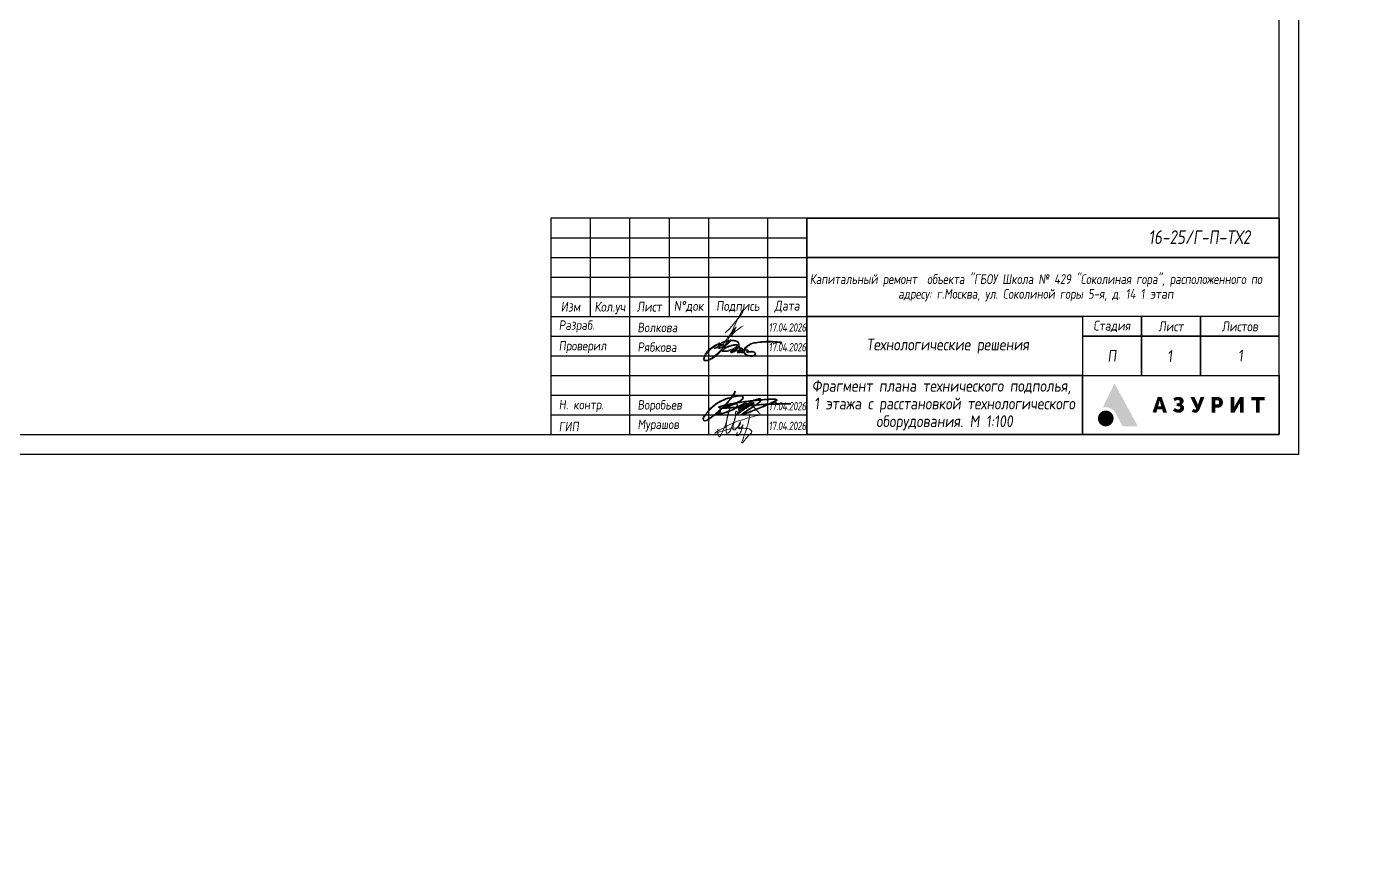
# Model space of a CAD drawing. Header units: millimetres. Extents: x -241391 to 8718866, y 0 to 143518.
# Drawn here: x -190008 to -156282, y 71759 to 92697 of the extents above; entities that cross this region are included whole.
import ezdxf
from ezdxf import colors
from ezdxf.entities.mleader import LeaderData, LeaderLine
from ezdxf.math import Vec2, Vec3

# ---------------------------------------------------------------- set-up
doc = ezdxf.new("R2010")
doc.units = ezdxf.units.MM
doc.header["$MEASUREMENT"] = 0
doc.layers.get('0').update_dxf_attribs({"color": 250, "lineweight": 9})
doc.layers.add('_RAMKA', color=7, linetype='Continuous')
doc.layers.add('layer 1', color=7, linetype='Continuous')
for name, color, linetype, lineweight in [('_STAMP', 250, 'Continuous', 30), ('_TEXT', 189, 'Continuous', 30), ('АР_Отметки', 250, 'Continuous', 15)]:
    doc.layers.add(name, color=color, linetype=linetype, lineweight=lineweight)
doc.layers.add('ПОДПИСИ', color=7, linetype='Continuous', lineweight=9, true_color=0x0052a5)
doc.styles.add('ISOCPEUR', font='isocpeur.ttf', dxfattribs={"width": 0.7})
doc.styles.add('ISOCUPER', font='isocpeur.ttf', dxfattribs={"width": 0.85, "oblique": 7})

# ---------------------------------------------------------------- blocks, each defined once
blk = doc.blocks.new('Логотип Азурит')
at = {"layer": '_STAMP', "linetype": 'Continuous', "true_color": 0x2a3756}
h = blk.add_hatch(color=159, dxfattribs=at)
h.dxf.hatch_style = 1
h.paths.add_polyline_path([(-39.4, 8.5), (-40.02, 9.65), (-40.61, 10.74), (-41.14, 11.7), (-41.62, 12.59), (-41.79, 12.89), (-41.86, 13.01), (-41.91, 12.94), (-41.99, 12.78), (-42.39, 11.96), (-42.77, 11.18), (-43.09, 10.5), (-43.47, 9.72), (-44.18, 8.26), (-44.5, 7.6), (-44.73, 7.14), (-44.85, 6.9), (-44.7, 6.93), (-44.51, 6.95), (-44.27, 6.97), (-44.09, 6.97), (-43.91, 6.96), (-43.74, 6.94), (-43.56, 6.91), (-43.39, 6.87), (-43.22, 6.81), (-43.05, 6.75), (-42.89, 6.68), (-42.73, 6.59), (-42.58, 6.5), (-42.43, 6.4), (-42.29, 6.29), (-42.15, 6.17), (-42.03, 6.04), (-41.91, 5.91), (-41.79, 5.77), (-41.72, 5.65), (-41.63, 5.5), (-41.3, 4.9), (-41.02, 4.39), (-40.57, 3.56), (-40.05, 2.59), (-39.78, 2.11), (-37.86, 2.11), (-36.5, 2.11), (-35.94, 2.12), (-36.48, 3.13), (-36.82, 3.75), (-37.16, 4.37), (-37.67, 5.33), (-38.2, 6.3), (-38.54, 6.93), (-38.87, 7.53)])
h = blk.add_hatch(color=159, dxfattribs=at)
h.dxf.hatch_style = 1
h.paths.add_polyline_path([(-29.3, 7.88), (-29.63, 8.84), (-29.86, 9.53), (-30.37, 9.54), (-30.87, 9.54), (-30.93, 9.38), (-31.26, 8.4), (-31.64, 7.27), (-31.97, 6.31), (-32.19, 5.64), (-32.05, 5.63), (-31.71, 5.62), (-31.23, 5.62), (-31.11, 6.03), (-30.99, 6.44), (-30.37, 6.44), (-29.75, 6.44), (-29.63, 6.03), (-29.52, 5.62), (-29.03, 5.62), (-28.54, 5.62), (-28.6, 5.8), (-28.93, 6.79)])
h.paths.add_polyline_path([(-30.77, 7.21), (-30.74, 7.31), (-30.56, 7.93), (-30.43, 8.43), (-30.39, 8.59), (-30.37, 8.65), (-30.35, 8.64), (-30.31, 8.45), (-30.22, 8.08), (-30.11, 7.66), (-30.01, 7.33), (-29.97, 7.21), (-30.37, 7.21)], flags=16)
h = blk.add_hatch(color=159, dxfattribs=at)
h.dxf.hatch_style = 1
h.paths.add_polyline_path([(-24.39, 7.35), (-24.47, 7.43), (-24.56, 7.5), (-24.66, 7.56), (-24.81, 7.65), (-24.74, 7.69), (-24.65, 7.75), (-24.55, 7.86), (-24.45, 7.97), (-24.38, 8.09), (-24.35, 8.18), (-24.32, 8.25), (-24.31, 8.34), (-24.3, 8.45), (-24.3, 8.65), (-24.31, 8.73), (-24.34, 8.82), (-24.41, 8.99), (-24.51, 9.14), (-24.63, 9.28), (-24.78, 9.39), (-24.95, 9.48), (-25.13, 9.55), (-25.34, 9.59), (-25.56, 9.6), (-25.74, 9.6), (-25.91, 9.58), (-26.08, 9.55), (-26.23, 9.51), (-26.39, 9.46), (-26.53, 9.39), (-26.67, 9.32), (-26.8, 9.23), (-26.9, 9.15), (-26.81, 8.98), (-26.64, 8.66), (-26.54, 8.5), (-26.51, 8.5), (-26.46, 8.54), (-26.35, 8.61), (-26.21, 8.67), (-26.07, 8.73), (-25.93, 8.77), (-25.82, 8.79), (-25.72, 8.79), (-25.62, 8.79), (-25.53, 8.76), (-25.46, 8.73), (-25.39, 8.68), (-25.34, 8.62), (-25.3, 8.55), (-25.26, 8.45), (-25.26, 8.36), (-25.27, 8.27), (-25.32, 8.18), (-25.36, 8.13), (-25.39, 8.08), (-25.44, 8.05), (-25.49, 8.02), (-25.63, 7.99), (-25.84, 7.98), (-26.1, 7.97), (-26.1, 7.6), (-26.1, 7.24), (-25.78, 7.23), (-25.54, 7.21), (-25.45, 7.2), (-25.38, 7.18), (-25.33, 7.15), (-25.28, 7.12), (-25.25, 7.08), (-25.21, 7.02), (-25.19, 6.96), (-25.17, 6.9), (-25.17, 6.76), (-25.18, 6.7), (-25.2, 6.64), (-25.23, 6.58), (-25.26, 6.53), (-25.31, 6.49), (-25.37, 6.45), (-25.44, 6.43), (-25.52, 6.41), (-25.69, 6.39), (-25.78, 6.39), (-25.87, 6.41), (-26, 6.45), (-26.16, 6.51), (-26.3, 6.6), (-26.43, 6.69), (-26.53, 6.76), (-26.77, 6.45), (-26.93, 6.26), (-26.97, 6.2), (-26.98, 6.15), (-26.97, 6.11), (-26.94, 6.07), (-26.82, 5.97), (-26.62, 5.84), (-26.41, 5.73), (-26.19, 5.65), (-25.97, 5.59), (-25.78, 5.57), (-25.53, 5.57), (-25.3, 5.58), (-25.12, 5.61), (-24.99, 5.65), (-24.87, 5.71), (-24.75, 5.78), (-24.64, 5.85), (-24.54, 5.94), (-24.45, 6.03), (-24.37, 6.13), (-24.31, 6.23), (-24.25, 6.37), (-24.21, 6.51), (-24.2, 6.66), (-24.2, 6.82), (-24.21, 6.94), (-24.24, 7.06), (-24.28, 7.16), (-24.33, 7.26)])
h = blk.add_hatch(color=159, dxfattribs=at)
h.dxf.hatch_style = 1
h.paths.add_polyline_path([(-19.61, 8.04), (-19.36, 8.68), (-19.14, 9.22), (-19.03, 9.53), (-19.17, 9.54), (-19.52, 9.54), (-20.02, 9.54), (-20.05, 9.44), (-20.31, 8.65), (-20.59, 7.81), (-20.63, 7.68), (-20.66, 7.62), (-20.67, 7.61), (-20.7, 7.67), (-20.82, 7.97), (-21.01, 8.4), (-21.34, 9.1), (-21.54, 9.54), (-22.06, 9.54), (-22.58, 9.54), (-22.4, 9.17), (-21.88, 8.17), (-21.32, 7.06), (-21.11, 6.63), (-21.09, 6.56), (-21.1, 6.52), (-21.15, 6.45), (-21.21, 6.41), (-21.28, 6.38), (-21.37, 6.37), (-21.45, 6.37), (-21.55, 6.39), (-21.64, 6.43), (-21.74, 6.49), (-21.82, 6.53), (-21.86, 6.49), (-21.92, 6.39), (-22.11, 6.05), (-22.23, 5.85), (-22.18, 5.81), (-22.08, 5.75), (-21.95, 5.69), (-21.81, 5.63), (-21.69, 5.59), (-21.51, 5.57), (-21.31, 5.57), (-21.12, 5.59), (-20.97, 5.62), (-20.88, 5.66), (-20.79, 5.71), (-20.71, 5.77), (-20.63, 5.84), (-20.56, 5.93), (-20.48, 6.02), (-20.35, 6.23), (-20.28, 6.35), (-20.21, 6.51), (-19.92, 7.25)])
h = blk.add_hatch(color=159, dxfattribs=at)
h.dxf.hatch_style = 1
h.paths.add_polyline_path([(-14.46, 7.53), (-14.41, 7.64), (-14.37, 7.74), (-14.33, 7.96), (-14.31, 8.19), (-14.32, 8.41), (-14.37, 8.63), (-14.45, 8.83), (-14.5, 8.93), (-14.55, 9.02), (-14.62, 9.1), (-14.69, 9.18), (-14.81, 9.29), (-14.92, 9.37), (-15.06, 9.43), (-15.21, 9.49), (-15.33, 9.52), (-15.49, 9.53), (-16.3, 9.54), (-17.21, 9.54), (-17.21, 7.58), (-17.21, 5.62), (-16.73, 5.62), (-16.25, 5.62), (-16.25, 6.23), (-16.25, 6.83), (-15.87, 6.83), (-15.58, 6.84), (-15.35, 6.86), (-15.17, 6.91), (-14.99, 6.98), (-14.83, 7.08), (-14.69, 7.2), (-14.56, 7.36)])
h.paths.add_polyline_path([(-15.6, 7.68), (-15.67, 7.66), (-15.95, 7.66), (-16.25, 7.66), (-16.25, 8.2), (-16.25, 8.74), (-15.93, 8.73), (-15.64, 8.72), (-15.57, 8.7), (-15.51, 8.67), (-15.42, 8.6), (-15.35, 8.51), (-15.32, 8.45), (-15.3, 8.39), (-15.29, 8.19), (-15.29, 8.07), (-15.3, 8), (-15.32, 7.94), (-15.35, 7.88), (-15.39, 7.82), (-15.43, 7.78), (-15.53, 7.71)], flags=16)
h = blk.add_hatch(color=159, dxfattribs=at)
h.dxf.hatch_style = 1
h.paths.add_polyline_path([(-10.09, 7.82), (-9.98, 8.03), (-9.94, 8.12), (-9.95, 7.93), (-9.96, 7.49), (-9.97, 6.69), (-9.97, 5.62), (-9.5, 5.62), (-9.04, 5.62), (-9.04, 7.58), (-9.04, 9.54), (-9.51, 9.54), (-9.99, 9.54), (-10.36, 8.91), (-10.84, 8.1), (-11.03, 7.78), (-11.26, 7.34), (-11.37, 7.13), (-11.42, 7.05), (-11.41, 7.31), (-11.39, 7.78), (-11.39, 8.55), (-11.39, 9.54), (-11.86, 9.54), (-12.34, 9.54), (-12.34, 7.58), (-12.34, 5.62), (-11.86, 5.62), (-11.37, 5.62), (-11.18, 5.95), (-10.61, 6.89), (-10.31, 7.42)])
h = blk.add_hatch(color=159, dxfattribs=at)
h.dxf.hatch_style = 1
h.paths.add_polyline_path([(-3.74, 9.14), (-3.74, 9.54), (-5.42, 9.54), (-7.09, 9.54), (-7.09, 9.14), (-7.09, 8.74), (-6.5, 8.74), (-5.9, 8.74), (-5.9, 7.18), (-5.9, 5.62), (-5.43, 5.62), (-4.95, 5.62), (-4.95, 7.18), (-4.95, 8.74), (-4.35, 8.74), (-3.74, 8.74)])
at = {"layer": '_STAMP', "linetype": 'Continuous', "true_color": 0x1447b7}
h = blk.add_hatch(color=162, dxfattribs=at)
h.dxf.hatch_style = 1
h.paths.add_polyline_path([(-42.09, 4.22), (-42.11, 4.4), (-42.15, 4.58), (-42.2, 4.76), (-42.27, 4.93), (-42.35, 5.1), (-42.45, 5.26), (-42.57, 5.41), (-42.7, 5.55), (-42.8, 5.64), (-42.91, 5.72), (-43.14, 5.86), (-43.38, 5.97), (-43.63, 6.05), (-43.89, 6.09), (-44.15, 6.1), (-44.42, 6.07), (-44.55, 6.04), (-44.68, 6.01), (-44.87, 5.94), (-45.05, 5.85), (-45.22, 5.74), (-45.37, 5.62), (-45.51, 5.49), (-45.63, 5.35), (-45.75, 5.19), (-45.84, 5.03), (-45.92, 4.85), (-45.98, 4.67), (-46.03, 4.49), (-46.06, 4.29), (-46.07, 4.1), (-46.05, 3.9), (-46.02, 3.7), (-45.97, 3.51), (-45.92, 3.37), (-45.87, 3.24), (-45.8, 3.11), (-45.72, 2.99), (-45.64, 2.88), (-45.54, 2.77), (-45.44, 2.67), (-45.33, 2.57), (-45.22, 2.49), (-45.1, 2.41), (-44.98, 2.34), (-44.85, 2.28), (-44.72, 2.22), (-44.58, 2.18), (-44.44, 2.15), (-44.3, 2.13), (-44.05, 2.12), (-43.8, 2.14), (-43.57, 2.19), (-43.34, 2.26), (-43.12, 2.37), (-42.92, 2.5), (-42.73, 2.65), (-42.56, 2.83), (-42.44, 2.99), (-42.34, 3.15), (-42.26, 3.32), (-42.19, 3.49), (-42.14, 3.67), (-42.11, 3.85), (-42.09, 4.03)])
blk = doc.blocks.new('Мурашов АВ')
at = {"layer": 'ПОДПИСИ'}
for points in [[(44396.88, 26784.99), (44396.72, 26783.99), (44396.54, 26783.2), (44396.2, 26782.04), (44395.85, 26781.03), (44395.46, 26779.92), (44395.35, 26779.44), (44395.9, 26779.97), (44396.5, 26780.75), (44397.25, 26781.62), (44396.94, 26782), (44395.99, 26782.22), (44394.93, 26782.34), (44392.66, 26781.98), (44391.09, 26781.54), (44390.24, 26781.32), (44391.66, 26782.22), (44393.26, 26783.04), (44395.26, 26783.81), (44396.73, 26784.24), (44398.22, 26784.65), (44398.82, 26784.91), (44398.65, 26785.14), (44396.89, 26787.11)], [(44390.79, 26782.08), (44390.79, 26781.37), (44390.79, 26781.09), (44390.95, 26780.73), (44391.12, 26780.63), (44391.27, 26780.84), (44391.79, 26781.87), (44393.05, 26786.06), (44392.37, 26782.86), (44392.37, 26781.85), (44392.37, 26781.56), (44392.52, 26781.29), (44392.8, 26781.39), (44393.45, 26782.57), (44393.85, 26783.52), (44394.23, 26784.67), (44394.44, 26785.36), (44394.29, 26785.48), (44394.11, 26784.65), (44393.79, 26783.19), (44393.65, 26782.37), (44393.65, 26782.06), (44394.05, 26781.97), (44394.29, 26782.18), (44395.09, 26783.35), (44395.09, 26783.44), (44394.74, 26782.4), (44394.87, 26782.15), (44395.25, 26782.4), (44395.57, 26782.92), (44395.27, 26781.92), (44394.95, 26781.2), (44394.58, 26780.84), (44394.35, 26780.84), (44394.53, 26781.46)]]:
    blk.add_spline(points, degree=3, dxfattribs=at)
blk = doc.blocks.new('Воробьев')
at = {"color": 0}
for points in [[(9, 6.23), (8.81, 5.8), (8.47, 5.27), (8.06, 4.65), (7.64, 4.14), (7.22, 3.56), (6.72, 3.01), (6.11, 2.31), (5.34, 1.61), (4.69, 1), (3.94, 0.4), (3.23, -0.16), (2.53, -0.65), (1.89, -1.09), (1.34, -1.28), (1.02, -1.07), (0.94, -0.69), (1.15, -0.19), (1.44, 0.22), (1.96, 0.94), (2.46, 1.52), (2.89, 1.97), (3.29, 2.38), (3.79, 2.78), (4.4, 3.2), (5.19, 3.67), (5.98, 4.05), (6.55, 4.3), (7.29, 4.56), (7.91, 4.74), (8.67, 4.94), (9.55, 5.11), (10.18, 5.19), (10.76, 5.1), (10.97, 4.89), (10.94, 4.46), (10.66, 4.11), (10.33, 3.82), (9.6, 3.39), (8.89, 3.03), (8.22, 2.76), (7.46, 2.41), (6.88, 2.19), (6.5, 2.15), (6.49, 2.23), (6.75, 2.44), (7.37, 2.71), (8.05, 2.96), (8.6, 3.07), (9.07, 3.1), (9.42, 3.03), (9.52, 2.83), (9.47, 2.44), (9.3, 2.18), (8.99, 1.9), (8.61, 1.65), (8.09, 1.43), (7.11, 1.04), (6.25, 0.73), (5.34, 0.49), (4.81, 0.42), (4.32, 0.49), (4.32, 0.67), (4.44, 0.76), (4.61, 0.86), (5.42, 1.09)], [(9.07, 6.13), (8.88, 5.69), (8.54, 5.16), (8.13, 4.55), (7.71, 4.04), (7.29, 3.45), (6.79, 2.9), (6.18, 2.21), (5.41, 1.5), (4.76, 0.9), (4, 0.29), (3.3, -0.27), (2.6, -0.76), (1.96, -1.19), (1.41, -1.38), (1.09, -1.18), (1.01, -0.79), (1.22, -0.29), (1.51, 0.12), (2.03, 0.83), (2.53, 1.42), (2.96, 1.86), (3.36, 2.27), (3.86, 2.67), (4.47, 3.1), (5.26, 3.56), (6.05, 3.95), (6.62, 4.2), (7.36, 4.46), (7.98, 4.63), (8.74, 4.84), (9.62, 5), (10.25, 5.09), (10.83, 5), (11.04, 4.78), (11.01, 4.35), (10.73, 4), (10.4, 3.71), (9.67, 3.29), (8.96, 2.92), (8.29, 2.65), (7.53, 2.31), (6.95, 2.09), (6.57, 2.04), (6.56, 2.12), (6.82, 2.34), (7.44, 2.61), (8.12, 2.86), (8.67, 2.96), (9.14, 3), (9.49, 2.92), (9.59, 2.73), (9.54, 2.34), (9.37, 2.08), (9.06, 1.8), (8.68, 1.55), (8.16, 1.32), (7.18, 0.93), (6.32, 0.63), (5.41, 0.38), (4.88, 0.32), (4.39, 0.39), (4.39, 0.56), (4.51, 0.66), (4.68, 0.76), (5.49, 0.98)]]:
    blk.add_spline(points, degree=3, dxfattribs=at)
for points in [[(23.09, 3.04), (19.6, 2.99), (16.88, 2.95), (15.26, 2.8), (13.68, 2.68), (11.9, 2.53), (10.74, 2.41), (9.29, 2.14), (7.52, 2.04), (6.46, 1.95), (5.89, 1.94), (5.28, 1.96), (4.94, 2.06), (4.85, 2.22), (4.95, 2.31), (5.22, 2.4), (5.81, 2.6), (6.31, 2.74), (6.95, 2.9), (7.74, 3.05), (9.12, 3.32), (11.12, 3.63), (12.77, 3.84), (14.84, 4.04), (16.43, 4.21), (17.58, 4.27), (18.78, 4.34), (19.26, 4.28), (19.55, 4.19), (19.63, 4.04), (19.5, 3.92), (19.23, 3.75), (18.51, 3.41), (17.75, 3.07), (16.46, 2.49), (15.49, 2.1), (14.61, 1.73), (13.82, 1.42), (13.18, 1.2), (12.55, 0.9), (11.86, 0.65), (11.27, 0.44), (10.95, 0.4), (10.83, 0.43), (10.84, 0.49), (10.93, 0.59), (11.35, 0.85), (11.85, 1.24), (12.69, 1.78), (13.15, 2.09), (13.75, 2.47), (14.58, 3.04), (15.03, 3.38), (15.41, 3.75), (15.63, 4.03), (15.6, 4.2), (15.48, 4.27), (15.14, 4.32), (14.86, 4.24), (14.51, 4.16), (14.21, 4.04), (13.45, 3.79), (13.02, 3.58), (12.51, 3.22), (11.86, 2.75), (11.26, 2.22), (10.74, 1.69), (10.22, 1.14), (9.48, 0.44), (9.91, 0.77), (10.4, 1.13), (10.94, 1.5), (11.68, 1.99), (13.09, 2.87), (13.46, 3.15), (13.93, 3.43), (13.64, 3.3), (13.14, 3.07), (12.58, 2.83), (12.04, 2.58), (10.84, 2.06), (10.51, 1.91), (10.03, 1.87), (9.83, 2.07), (10.16, 2.37), (10.72, 2.68), (11.51, 3.12), (11.91, 3.2), (12.37, 3.24), (12.59, 3.05), (12.34, 2.77), (11.77, 2.09), (11.32, 1.81), (10.87, 1.54), (10.48, 1.35), (10.03, 1.33), (9.92, 1.56), (10.05, 1.81), (10.29, 2.09), (10.63, 2.48), (11.01, 2.79), (11.56, 3.15), (11.75, 3.24), (11, 2.99), (10.23, 2.6), (9.88, 2.39), (9.2, 1.91)], [(23.16, 2.93), (19.67, 2.89), (16.95, 2.84), (15.33, 2.7), (13.75, 2.58), (11.97, 2.43), (10.81, 2.31), (9.36, 2.04), (7.59, 1.93), (6.53, 1.85), (5.96, 1.84), (5.35, 1.86), (5.01, 1.96), (4.92, 2.11), (5.02, 2.2), (5.29, 2.3), (5.88, 2.5), (6.38, 2.64), (7.02, 2.8), (7.81, 2.95), (9.19, 3.22), (11.19, 3.52), (12.84, 3.73), (14.91, 3.94), (16.5, 4.11), (17.65, 4.16), (18.85, 4.23), (19.33, 4.18), (19.62, 4.08), (19.7, 3.94), (19.57, 3.82), (19.3, 3.65), (18.58, 3.3), (17.82, 2.97), (16.53, 2.39), (15.56, 1.99), (14.68, 1.63), (13.89, 1.32), (13.25, 1.09), (12.62, 0.79), (11.93, 0.54), (11.34, 0.33), (11.02, 0.3), (10.9, 0.32), (10.91, 0.39), (11, 0.48), (11.42, 0.75), (11.92, 1.13), (12.75, 1.68), (13.22, 1.98), (13.82, 2.37), (14.65, 2.93), (15.1, 3.28), (15.48, 3.65), (15.7, 3.93), (15.67, 4.1), (15.55, 4.17), (15.21, 4.22), (14.93, 4.14), (14.58, 4.06), (14.28, 3.93), (13.52, 3.68), (13.09, 3.47), (12.58, 3.12), (11.93, 2.65), (11.33, 2.11), (10.81, 1.58), (10.29, 1.03), (9.55, 0.33), (9.98, 0.66), (10.47, 1.03), (11.01, 1.4), (11.75, 1.89), (13.16, 2.77), (13.53, 3.04), (14, 3.32), (13.71, 3.19), (13.21, 2.96), (12.65, 2.73), (12.11, 2.48), (10.91, 1.95), (10.58, 1.8), (10.1, 1.76), (9.9, 1.96), (10.23, 2.26), (10.79, 2.58), (11.58, 3.02), (11.98, 3.1), (12.44, 3.13), (12.66, 2.95), (12.41, 2.67), (11.84, 1.99), (11.39, 1.7), (10.94, 1.43), (10.55, 1.24), (10.1, 1.23), (9.99, 1.46), (10.12, 1.71), (10.36, 1.99), (10.7, 2.37), (11.08, 2.68), (11.63, 3.05), (11.82, 3.14), (11.07, 2.89), (10.3, 2.49), (9.95, 2.28), (9.27, 1.8)]]:
    blk.add_open_spline(points, degree=3, dxfattribs=at)
blk = doc.blocks.new('подпись Липавская')
at = {"color": 162, "lineweight": 18, "true_color": 0x0034d1}
for points, knots in [([(2.37, -0.61), (1.93, -1.07), (1.46, -1.51), (0.61, -2.25), (0.23, -2.6), (-0.45, -3.08), (-0.76, -3.26), (-1.48, -3.58), (-1.87, -3.75), (-2.42, -3.82), (-2.61, -3.83), (-2.92, -3.65), (-3.01, -3.49), (-3.06, -3.21), (-3.05, -3.07), (-2.98, -2.62), (-2.87, -2.34), (-2.63, -1.87), (-2.49, -1.67), (-2, -1.05), (-1.62, -0.65), (-0.81, 0.06), (-0.37, 0.37), (0.56, 0.91), (1.02, 1.16), (1.57, 1.42), (1.63, 1.45), (1.7, 1.47)], [1.927995, 1.927995, 1.927995, 1.927995, 2.162861, 2.162861, 2.342684, 2.342684, 2.481252, 2.481252, 2.589465, 2.589465, 2.644352, 2.644352, 2.684993, 2.684993, 2.725633, 2.725633, 2.816518, 2.816518, 2.907403, 2.907403, 3.101021, 3.101021, 3.294638, 3.294638, 3.488255, 3.488255, 3.514244, 3.514244, 3.514244, 3.514244]), ([(1.46, 0.08), (1.6, 0.1), (1.76, 0.13), (2.01, 0.2), (2.14, 0.26), (2.5, 0.44), (2.74, 0.61), (2.99, 0.75)], [0.9055552, 0.9055552, 0.9055552, 0.9055552, 0.9629326, 0.9629326, 1.02031, 1.02031, 1.1239395, 1.1239395, 1.1239395, 1.1239395]), ([(6.84, 0.34), (6.58, 0.12), (6.33, -0.04), (5.81, -0.33), (5.54, -0.46), (4.98, -0.69), (4.7, -0.8), (4.23, -0.95), (4.03, -1.01), (3.61, -1.08), (3.41, -1.1), (3.01, -1.11), (2.83, -1.1), (2.6, -1.04), (2.51, -1.02), (2.36, -0.84), (2.35, -0.7), (2.37, -0.61)], [4.3062538, 4.3062538, 4.3062538, 4.3062538, 4.4138757, 4.4138757, 4.5214976, 4.5214976, 4.6291196, 4.6291196, 4.7090277, 4.7090277, 4.7729116, 4.7729116, 4.8231548, 4.8231548, 4.8495834, 4.8495834, 4.87234, 4.87234, 4.87234, 4.87234]), ([(2.79, -0.18), (3.14, 0.06), (3.63, 0.29), (4.33, 0.59), (4.6, 0.68), (5.21, 0.85), (5.56, 0.93), (6.22, 0.99), (6.48, 1.02), (6.76, 0.98)], [4.9347748, 4.9347748, 4.9347748, 4.9347748, 5.0568055, 5.0568055, 5.1788362, 5.1788362, 5.3146558, 5.3146558, 5.3908243, 5.3908243, 5.3908243, 5.3908243]), ([(5.14, 2.26), (5.54, 2.27), (5.95, 2.22), (6.53, 2.02), (6.74, 1.95), (7.15, 1.63), (7.3, 1.35), (7.27, 0.96), (7.25, 0.86), (7.21, 0.78)], [3.9400756, 3.9400756, 3.9400756, 3.9400756, 4.077799, 4.077799, 4.1515227, 4.1515227, 4.2252463, 4.2252463, 4.2499379, 4.2499379, 4.2499379, 4.2499379]), ([(7.21, 0.78), (7.3, 0.68), (7.34, 0.53), (7.34, 0.29), (7.31, 0.18), (7.26, 0.04), (7.24, 0.01), (7.23, -0.02)], [5.43291642, 5.43291642, 5.43291642, 5.43291642, 5.46279586, 5.46279586, 5.4926753, 5.4926753, 5.50331351, 5.50331351, 5.50331351, 5.50331351]), ([(7.23, -0.02), (7.35, -0.01), (7.48, 0), (7.78, 0), (7.98, 0), (8.21, -0.2), (8.27, -0.27), (8.3, -0.38)], [6.0978529, 6.0978529, 6.0978529, 6.0978529, 6.1425729, 6.1425729, 6.1872929, 6.1872929, 6.2036694, 6.2036694, 6.2036694, 6.2036694]), ([(8.67, -0.52), (8.85, -0.06), (9.18, 0.26), (9.85, 0.8), (10.2, 1.06), (11, 1.42), (11.43, 1.52), (12.71, 1.74), (13.56, 1.84), (15.05, 1.91), (15.67, 1.94), (16.76, 1.92), (17.19, 1.87), (18.04, 1.81), (18.47, 1.79), (19.16, 1.73), (19.41, 1.7), (19.66, 1.67)], [7.769656, 7.769656, 7.769656, 7.769656, 7.921996, 7.921996, 8.074335, 8.074335, 8.226675, 8.226675, 8.542229, 8.542229, 8.775159, 8.775159, 8.93404, 8.93404, 9.09292, 9.09292, 9.186254, 9.186254, 9.186254, 9.186254]), ([(6.65, -0.67), (6.5, -0.78), (6.39, -0.88), (6.01, -1.12), (5.72, -1.26), (5.37, -1.38), (5.29, -1.4), (5.16, -1.43), (5.12, -1.44), (5.03, -1.44), (4.98, -1.44), (4.85, -1.35), (4.79, -1.25), (4.79, -1.1), (4.82, -1.05), (4.86, -1), (4.87, -0.98), (4.93, -0.92), (4.98, -0.88), (5.14, -0.76), (5.26, -0.68), (5.47, -0.57), (5.56, -0.52), (5.85, -0.4), (6.04, -0.35), (6.28, -0.28), (6.34, -0.25), (6.41, -0.23)], [5.5967371, 5.5967371, 5.5967371, 5.5967371, 5.6654435, 5.6654435, 5.7341498, 5.7341498, 5.7599769, 5.7599769, 5.7754743, 5.7754743, 5.7848694, 5.7848694, 5.7920528, 5.7920528, 5.7992363, 5.7992363, 5.8064198, 5.8064198, 5.8255794, 5.8255794, 5.8652806, 5.8652806, 5.9049817, 5.9049817, 5.9720452, 5.9720452, 5.9983972, 5.9983972, 5.9983972, 5.9983972]), ([(7.72, -1.23), (7.66, -1.27), (7.58, -1.33), (7.39, -1.42), (7.27, -1.45), (7.09, -1.47), (7.05, -1.47), (6.94, -1.44), (6.87, -1.42), (6.76, -1.27), (6.76, -1.16), (6.79, -1.05), (6.81, -1.02), (6.87, -0.93), (6.91, -0.89), (7.05, -0.77), (7.13, -0.72), (7.39, -0.59), (7.56, -0.53), (7.74, -0.49)], [6.3030834, 6.3030834, 6.3030834, 6.3030834, 6.3311025, 6.3311025, 6.3581066, 6.3581066, 6.3684891, 6.3684891, 6.3749758, 6.3749758, 6.3814625, 6.3814625, 6.3879491, 6.3879491, 6.4022384, 6.4022384, 6.4305971, 6.4305971, 6.4944159, 6.4944159, 6.4944159, 6.4944159]), ([(8.55, -1.23), (8.5, -1.29), (8.43, -1.34), (8.28, -1.41), (8.21, -1.44), (8.08, -1.46), (8.02, -1.46), (7.89, -1.43), (7.82, -1.41), (7.74, -1.3), (7.73, -1.26), (7.72, -1.23)], [6.63437936, 6.63437936, 6.63437936, 6.63437936, 6.65591892, 6.65591892, 6.6718971, 6.6718971, 6.68234273, 6.68234273, 6.6889962, 6.6889962, 6.69151939, 6.69151939, 6.69151939, 6.69151939]), ([(9.71, -1.1), (9.91, -1.1), (10.28, -1.03), (10.96, -0.96), (11.27, -0.96), (11.76, -1.18), (11.95, -1.4), (12.06, -1.84), (12.03, -2.05), (11.81, -2.33), (11.65, -2.4), (11.34, -2.49), (11.16, -2.51), (10.64, -2.52), (10.29, -2.47), (9.75, -2.34), (9.53, -2.25), (9.08, -2.02), (8.85, -1.89), (8.62, -1.53), (8.57, -1.38), (8.55, -1.23)], [7.0162906, 7.0162906, 7.0162906, 7.0162906, 7.0993883, 7.0993883, 7.1824861, 7.1824861, 7.2545595, 7.2545595, 7.301037, 7.301037, 7.3475144, 7.3475144, 7.3939919, 7.3939919, 7.486045, 7.486045, 7.578098, 7.578098, 7.6546435, 7.6546435, 7.6967383, 7.6967383, 7.6967383, 7.6967383]), ([(9.15, -0.62), (9.24, -0.59), (9.32, -0.56), (9.46, -0.53), (9.5, -0.52), (9.64, -0.54), (9.74, -0.59), (9.83, -0.76), (9.82, -0.84), (9.8, -0.93), (9.78, -0.96), (9.75, -1.03), (9.73, -1.06), (9.71, -1.1)], [6.85701628, 6.85701628, 6.85701628, 6.85701628, 6.88166544, 6.88166544, 6.8944683, 6.8944683, 6.90289754, 6.90289754, 6.91132677, 6.91132677, 6.91975601, 6.91975601, 6.93200035, 6.93200035, 6.93200035, 6.93200035])]:
    blk.add_open_spline(points, degree=3, knots=knots, dxfattribs=at)
blk.add_spline([(0, 0), (0, -0.14), (0.26, -0.17), (0.83, 0.02), (1.36, 0.3), (1.92, 0.61), (2.35, 0.91), (2.68, 1.21), (2.91, 1.49), (3.01, 1.7), (3.01, 1.9), (2.67, 1.85), (2.36, 1.68), (1.85, 1.28), (1.51, 0.96), (1.2, 0.55), (1.09, 0.13), (1.2, -0.11), (1.56, -0.15), (2.11, -0.01), (2.49, 0.17), (2.94, 0.45), (3.46, 0.73), (4.07, 1.22), (4.6, 1.8), (4.81, 2.09), (4.91, 2.34), (4.48, 2.06), (4.06, 1.66), (3.75, 1.3), (3.13, 0.53), (2.44, -0.2), (1.67, -0.98), (0.73, -1.82), (-0.12, -2.54), (-1.4, -3.28), (-2.74, -3.44), (-2.71, -2.64), (-2.3, -1.84), (-1.58, -0.98), (-0.54, -0.06), (0.97, 0.85), (2.02, 1.34), (3.46, 1.76), (4.89, 2), (5.88, 1.96), (6.51, 1.76), (6.92, 1.47), (7.04, 1.07), (6.59, 0.45), (5.68, -0.11), (4.4, -0.64), (3.35, -0.86), (2.63, -0.78), (3.8, 0.1), (4.9, 0.51), (6.34, 0.75), (7.08, 0.54), (7.01, 0.1), (6.81, -0.2), (6.42, -0.53), (5.95, -0.87), (5.04, -1.16), (5.37, -0.9), (5.65, -0.75), (5.89, -0.65), (6.21, -0.55), (6.88, -0.34), (7.57, -0.24), (8.03, -0.36), (8.06, -0.43), (8.02, -0.61), (7.66, -0.97), (7.29, -1.19), (7, -1.19), (7.15, -1), (7.39, -0.86), (7.8, -0.72), (8.15, -0.65), (8.39, -0.63), (8.53, -0.73), (8.39, -1.06), (8.2, -1.18), (7.96, -1.18), (8.02, -1.04), (8.18, -0.94), (8.72, -0.9), (9.04, -0.9), (9.57, -0.8), (9.45, -1.1), (10.76, -1.23), (11.72, -1.56), (11.79, -1.85), (10.29, -2.21), (9.46, -1.94), (8.88, -1.48), (8.85, -0.74), (9.24, -0.06), (9.83, 0.47), (10.67, 1.01), (12.16, 1.39), (13.78, 1.6), (15.46, 1.67), (16.61, 1.67), (17.17, 1.63), (18.33, 1.55), (19.63, 1.43)], degree=3, dxfattribs=at)
for points in [[(0.23, 0.07), (0.5, 0.13), (0.64, 0.2), (0.85, 0.31)], [(1.62, 0.72), (1.87, 0.86), (2.1, 1.02), (2.31, 1.19)], [(1.96, 1.06), (1.84, 0.95), (1.73, 0.84), (1.62, 0.72)], [(3.3, 0.36), (3.13, 0.17), (2.96, -0.01), (2.79, -0.18)], [(3.25, 1.96), (3.58, 2.04), (3.9, 2.11), (4.24, 2.17)], [(8.3, -0.38), (8.41, -0.38), (8.55, -0.41), (8.67, -0.52)]]:
    blk.add_open_spline(points, degree=3, dxfattribs=at)
blk = doc.blocks.new('_Azurit_Stamp')
at = {"layer": '_STAMP', "lineweight": 30}
for p, q in [((-175, 55), (-175, 30)), ((-165, 55), (-165, 0)), ((-155, 55), (-155, 30)), ((-145, 55), (-145, 0)), ((-130, 55), (-130, 0)), ((-120, 55), (-120, 0)), ((-185, 50), (-120, 50)), ((-185, 45), (-120, 45)), ((-185, 40), (-120, 40)), ((-185, 35), (-120, 35)), ((-185, 30), (-120, 30)), ((-185, 25), (-120, 25)), ((-185, 20), (-120, 20)), ((-185, 15), (-120, 15)), ((-185, 10), (-120, 10)), ((-185, 5), (-120, 5))]:
    blk.add_line(p, q, dxfattribs=at)
for points in [[(-185, 0), (0, 0), (0, 55), (-185, 55)], [(-120, 55), (0, 55), (0, 45), (-120, 45)], [(-120, 45), (0, 45), (0, 30), (-120, 30)], [(-120, 30), (-50, 30), (-50, 15), (-120, 15)], [(-50, 25), (-35, 25), (-35, 30), (-50, 30)], [(-35, 25), (-20, 25), (-20, 30), (-35, 30)], [(-20, 25), (0, 25), (0, 30), (-20, 30)], [(-50, 15), (-35, 15), (-35, 25), (-50, 25)], [(-35, 15), (-20, 15), (-20, 25), (-35, 25)], [(-20, 15), (0, 15), (0, 25), (-20, 25)], [(-120, 15), (-50, 15), (-50, 0), (-120, 0)], [(-50, 15), (0, 15), (0, 0), (-50, 0)]]:
    blk.add_lwpolyline(points, close=True, dxfattribs=at)
at = {"layer": 'layer 1', "color": 160, "lineweight": 20, "true_color": 0x2945fb}
blk.add_open_spline([(-140.72, 25.84), (-140.19, 26.25), (-135.98, 30.98), (-136.14, 31.64), (-136.39, 32.66), (-140.8, 21.36), (-141.29, 22.53), (-141.46, 22.93), (-140.31, 24.27), (-139.96, 24.79), (-139.8, 25.02), (-137.98, 27.36), (-137.95, 27.36), (-138.47, 26.2), (-138.73, 25.97), (-139.32, 25.01), (-139.66, 24.48), (-138.65, 25.87), (-138.2, 26.23), (-137.66, 26.68), (-136.97, 27.14), (-136.17, 27.68)], degree=3, knots=[0, 0, 0, 0, 0.142857, 0.142857, 0.142857, 0.285714, 0.285714, 0.285714, 0.428571, 0.428571, 0.428571, 0.571429, 0.571429, 0.571429, 0.714286, 0.714286, 0.714286, 0.857143, 0.857143, 0.857143, 1, 1, 1, 1], dxfattribs=at)
at = {"color": 172, "true_color": 0x1616e3, "xscale": 0.8761500000000001, "yscale": 0.8761500000000001, "zscale": 0.8761500000000001}
blk.add_blockref('подпись Липавская', (-143.54, 22.05), dxfattribs=at)
at = {"linetype": 'Continuous'}
blk.add_blockref('Логотип Азурит', (0, 0), dxfattribs=at)
at = {"layer": '_TEXT', "color": 172, "true_color": 0x1616e3}
blk.add_blockref('Воробьев', (-147.25, 4.8), dxfattribs=at)
at = {"layer": '_TEXT', "color": 172, "true_color": 0x1616e3, "xscale": 1.336226572991934, "yscale": 1.336226572991934, "zscale": 1.336226572991934}
blk.add_blockref('Мурашов АВ', (-59458.74, -35785.53), dxfattribs=at)
at = {"layer": '_TEXT', "line_spacing_factor": 0.9, "style": 'ISOCUPER'}
for s, width, heights, insert, char_height, attachment_point in [('{\\Q8;\\W0.8;16-25/Г-П–ТХ2}', 69.1586, [9.61], (-7.31, 50.18), 3.5, 6), ('{\\Q8;\\W0.8;\\C7;Капитальный ремонт  объекта "ГБОУ Школа № 429 "Соколиная гора", расположенного по адресу: г.Москва, ул. Соколиной горы 5-я, д. 14 }1 этап ', 116.4301, [14.01], (-61.81, 37.3), 2.5, 5), (' Технологические решения', 69.1586, [14.57], (-85, 22.5), 3, 5), ('Фрагмент плана технического подполья,  1 этажа с расстановкой технологического оборудования. М 1:100', 69.1586, [14.57], (-85, 7.5), 3, 5)]:
    blk.add_mtext_dynamic_manual_height_columns(s, width=width, gutter_width=0, heights=heights, dxfattribs=dict(at, insert=insert, char_height=char_height, attachment_point=attachment_point))
at = {"layer": '_TEXT', "style": 'ISOCUPER'}
for s, width, heights, insert, char_height, attachment_point in [('Изм', 10, [0], (-180, 32.5), 2.5, 5), ('Кол.уч', 10, [0], (-170, 32.17), 2.5, 5), ('Лист', 10, [0], (-160, 32.5), 2.5, 5), ('N%%Dдок', 10, [0], (-150, 32.5), 2.5, 5), ('Подпись', 10, [0], (-137.5, 32.5), 2.5, 5), ('Дата', 10, [0], (-125, 32.5), 2.5, 5), ('Разраб.', 20, [0], (-183, 27.5), 2.4, 4), ('{\\W0.82;\\T0.92;17.04.2026}', 7.4894, [0], (-129.7, 27.23), 2.1, 4), ('Стадия', 15, [0], (-42.5, 27.5), 2.5, 5), ('Лист', 15, [0], (-27.5, 27.5), 2.5, 5), ('Листов', 15, [0], (-10, 27.5), 2.5, 5), ('Проверил', 20, [0], (-183, 22.27), 2.4, 4), ('{\\W0.82;\\T0.92;17.04.2026}', 7.4894, [0], (-129.7, 22.23), 2.1, 4), ('П', 13.3529, [9.08], (-42.5, 20), 3, 5), ('Н. контр.', 20, [0], (-183, 7.27), 2.4, 4), ('{\\W0.82;\\T0.92;17.04.2026}', 6.5371, [0], (-129.7, 7.23), 2.1, 4), ('ГИП', 20, [0], (-183, 2.04), 2.4, 4), ('{\\W0.82;\\T0.92;17.04.2026}', 7.4894, [0], (-129.7, 2.23), 2.1, 4)]:
    blk.add_mtext_dynamic_manual_height_columns(s, width=width, gutter_width=12.5, heights=heights, dxfattribs=dict(at, insert=insert, char_height=char_height, attachment_point=attachment_point))
at = {"layer": '_TEXT', "color": 1, "insert": (-163, 27.23), "char_height": 2.4, "attachment_point": 4, "style": 'ISOCUPER'}
blk.add_mtext_dynamic_manual_height_columns('{\\C256;Волкова}', width=19.0361, gutter_width=12.5, heights=[0], dxfattribs=at)
at = {"layer": '_TEXT', "color": 5, "insert": (-163, 22.23), "char_height": 2.4, "attachment_point": 4, "style": 'ISOCUPER'}
blk.add_mtext_dynamic_manual_height_columns('{\\C256;Рябкова}', width=19.0361, gutter_width=12.5, heights=[0], dxfattribs=at)
at = {"layer": '_TEXT', "color": 0, "char_height": 2.4, "attachment_point": 4, "style": 'ISOCUPER'}
for s, insert in [('Воробьев', (-163, 7.23)), ('Мурашов', (-163, 2.29))]:
    blk.add_mtext_dynamic_manual_height_columns(s, width=19.0361, gutter_width=12.5, heights=[0], dxfattribs=dict(at, insert=insert))
blk = doc.blocks.new('_DotSmall')
at = {"color": 0, "linetype": 'ByBlock', "const_width": 0.5}
blk.add_lwpolyline([(-0.0625, 0, 1), (0.0625, 0, 1)], format="xyb", close=True, dxfattribs=at)

msp = doc.modelspace()

# ---------------------------------------------------------------- linework, layer by layer
at = {"layer": '_RAMKA', "color": 0}
msp.add_lwpolyline([(-241391.3, 81826.5), (-157691.3, 81826.5), (-157691.3, 141008.3), (-241391.3, 141008.3)], close=True, dxfattribs=at)
at = {"layer": '_RAMKA', "color": 0, "lineweight": 30}
msp.add_lwpolyline([(-239391.3, 82326.5), (-158191.3, 82326.5), (-158191.3, 140508.3), (-239391.3, 140508.3)], close=True, dxfattribs=at)

# ---------------------------------------------------------------- block references
at = {"layer": '_STAMP', "lineweight": 30, "xscale": 99.99580854563452, "yscale": 99.99580854563452, "zscale": 99.99580854563452}
msp.add_blockref('_Azurit_Stamp', (-158191.3, 82326.5), dxfattribs=at)

# ---------------------------------------------------------------- texts
at = {"layer": '_TEXT', "char_height": 300, "attachment_point": 5, "style": 'ISOCUPER'}
for insert in [(-160972.1, 84322.1), (-159176.4, 84334.6)]:
    msp.add_mtext_dynamic_manual_height_columns('1', width=1335.235, gutter_width=1249.9, heights=[907.8], dxfattribs=dict(at, insert=insert))

# ---------------------------------------------------------------- leaders
at = {"layer": 'АР_Отметки'}
ml = msp.add_multileader_mtext('Standard', dxfattribs=at)
ml.set_content('0,000', color=256, style='ISOCPEUR')
ml.set_leader_properties(color=256, linetype='Continuous', lineweight=-1)
ml.set_arrow_properties(name='DOTSMALL')
ml.build(insert=Vec2(0, 0))
ml.multileader.update_dxf_attribs({"has_text_frame": 1, "text_left_attachment_type": 4, "text_right_attachment_type": 4, "dogleg_length": 100, "arrow_head_size": 180})
ctx = ml.context
ctx.base_point, ctx.char_height, ctx.arrow_head_size, ctx.landing_gap_size, ctx.plane_origin = Vec3(-195801, 128738.8, 0), 250, 180, 50, Vec3(-194859.4, 127451.9, 0)
ctx.left_attachment, ctx.right_attachment = 4, 4
notes = []
notes.append((ctx, [(0, (0, 0, 0), (0, 0), (1, 0), 1, [])]))
ctx.mtext.insert, ctx.mtext.width, ctx.mtext.defined_height, ctx.mtext.line_spacing_style, ctx.mtext.flow_direction = Vec3(-195751, 129138.8, 0), 599.198, 407.5, 2, 5
ml = msp.add_multileader_mtext('Standard', dxfattribs=at)
ml.set_content('0,000', color=256, style='ISOCPEUR')
ml.set_leader_properties(color=256, linetype='Continuous', lineweight=-1)
ml.set_arrow_properties(name='DOTSMALL')
ml.build(insert=Vec2(0, 0))
ml.multileader.update_dxf_attribs({"has_text_frame": 1, "text_left_attachment_type": 4, "text_right_attachment_type": 4, "dogleg_length": 100, "arrow_head_size": 180})
ctx = ml.context
ctx.base_point, ctx.char_height, ctx.arrow_head_size, ctx.landing_gap_size, ctx.plane_origin = Vec3(-202583.9, 121652.2, 0), 250, 180, 50, Vec3(-204745.1, 120215.7, 0)
ctx.left_attachment, ctx.right_attachment = 4, 4
notes.append((ctx, [(0, (0, 0, 0), (0, 0), (1, 0), 1, [])]))
ctx.mtext.insert, ctx.mtext.width, ctx.mtext.line_spacing_style, ctx.mtext.flow_direction = Vec3(-202533.9, 122052.2, 0), 852.697, 2, 5
at = {"layer": 'АР_Отметки', "color": 253}
ml = msp.add_multileader_mtext('Standard', dxfattribs=at)
ml.set_content('0,000', color=253, style='ISOCPEUR')
ml.set_leader_properties(color=256, linetype='Continuous', lineweight=-1)
ml.set_arrow_properties(name='DOTSMALL')
ml.build(insert=Vec2(0, 0))
ml.multileader.update_dxf_attribs({"has_text_frame": 1, "text_left_attachment_type": 4, "text_right_attachment_type": 4, "dogleg_length": 100, "arrow_head_size": 180})
ctx = ml.context
ctx.base_point, ctx.char_height, ctx.arrow_head_size, ctx.landing_gap_size, ctx.plane_origin = Vec3(-210451.3, 105391.8, 0), 250, 180, 50, Vec3(-212612.5, 104867.3, 0)
ctx.left_attachment, ctx.right_attachment = 4, 4
notes.append((ctx, [(0, (0, 0, 0), (0, 0), (1, 0), 1, [])]))
ctx.mtext.insert, ctx.mtext.width, ctx.mtext.line_spacing_style, ctx.mtext.flow_direction = Vec3(-210401.3, 105791.8, 0), 852.697, 2, 5
ml = msp.add_multileader_mtext('Standard', dxfattribs=at)
ml.set_content('-0,000', color=253, style='ISOCPEUR')
ml.set_leader_properties(color=256, linetype='Continuous', lineweight=-1)
ml.set_arrow_properties(name='DOTSMALL')
ml.build(insert=Vec2(0, 0))
ml.multileader.update_dxf_attribs({"has_text_frame": 1, "text_left_attachment_type": 4, "text_right_attachment_type": 4, "dogleg_length": 100, "arrow_head_size": 180})
ctx = ml.context
ctx.base_point, ctx.char_height, ctx.arrow_head_size, ctx.landing_gap_size, ctx.plane_origin = Vec3(-214386.8, 102727, 0), 250, 180, 50, Vec3(-214468.2, 101459.4, 0)
ctx.left_attachment, ctx.right_attachment = 4, 4
notes.append((ctx, [(0, (0, 0, 0), (0, 0), (1, 0), 1, [])]))
ctx.mtext.insert, ctx.mtext.width, ctx.mtext.line_spacing_style, ctx.mtext.flow_direction = Vec3(-214336.8, 103060.3, 0), 852.697, 2, 5
ml = msp.add_multileader_mtext('Standard', dxfattribs=at)
ml.set_content('-0,000', color=253, style='ISOCPEUR')
ml.set_leader_properties(color=256, linetype='Continuous', lineweight=-1)
ml.set_arrow_properties(name='DOTSMALL')
ml.build(insert=Vec2(0, 0))
ml.multileader.update_dxf_attribs({"has_text_frame": 1, "text_left_attachment_type": 4, "text_right_attachment_type": 4, "dogleg_length": 100, "arrow_head_size": 180})
ctx = ml.context
ctx.base_point, ctx.char_height, ctx.arrow_head_size, ctx.landing_gap_size, ctx.plane_origin = Vec3(-214386.8, 102727, 0), 250, 180, 50, Vec3(-214468.2, 101459.4, 0)
ctx.left_attachment, ctx.right_attachment = 4, 4
notes.append((ctx, [(0, (0, 0, 0), (0, 0), (1, 0), 1, [])]))
ctx.mtext.insert, ctx.mtext.width, ctx.mtext.line_spacing_style, ctx.mtext.flow_direction = Vec3(-214336.8, 103060.3, 0), 852.697, 2, 5
for ctx, leaders in notes:
    for number, flags, end, landing, length, lines in leaders:
        leader = LeaderData()
        leader.index, (leader.has_last_leader_line, leader.has_dogleg_vector, leader.attachment_direction) = number, flags
        leader.last_leader_point, leader.dogleg_vector, leader.dogleg_length = Vec3(end), Vec3(landing), length
        for number, points, colour, breaks in lines:
            line = LeaderLine()
            line.index, line.vertices, line.color, line.breaks = number, Vec3.list(points), colors.encode_raw_color(colour), breaks
            leader.lines.append(line)
        ctx.leaders.append(leader)

doc.saveas('drawing.dxf')
